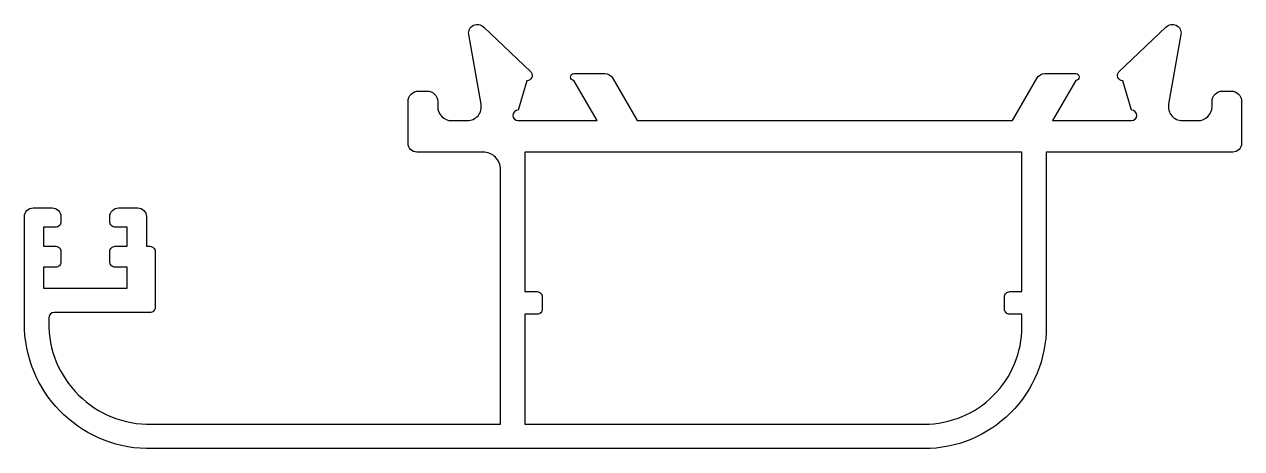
# Model space of a CAD drawing. Extents: x 445.8 to 515.6, y 209.1 to 233.4.
import ezdxf

# ---------------------------------------------------------------- set-up
doc = ezdxf.new("R2010")
doc.units = 0
doc.layers.get('0').update_dxf_attribs({"linetype": 'CONTINUOUS'})

msp = doc.modelspace()

# ---------------------------------------------------------------- linework, layer by layer
at = {"color": 0}
for points in [[(451.73, 221.769), (451.03, 221.769, -0.414214), (450.73, 222.069), (450.73, 222.369, -0.414214), (451.23, 222.869), (452.33, 222.869, -0.414214), (452.83, 222.369), (452.83, 220.669), (453.03, 220.669, -0.414214), (453.33, 220.369), (453.33, 217.169, -0.414214), (453.03, 216.869), (447.539, 216.869, 0.396677), (447.24, 216.587, 0.423134), (452.83, 210.469), (473.13, 210.469), (473.13, 225.069, 0.414214), (472.13, 226.069), (468.33, 226.069, -0.414214), (467.83, 226.569), (467.83, 228.969, -0.414214), (468.43, 229.569), (468.93, 229.569, -0.414214), (469.53, 228.969), (469.53, 228.669, 0.414214), (470.33, 227.869), (471.23, 227.869, 0.466308), (472.018, 228.808), (471.313, 232.803, -0.745119), (472.17, 233.232), (474.867, 230.664, -0.660423), (474.645, 230.159), (474.139, 228.469, 1), (474.139, 227.869), (478.672, 227.869), (477.344, 230.169, -1), (477.344, 230.569), (479.122, 230.569, -0.267949), (479.555, 230.319), (480.97, 227.869), (502.49, 227.869), (503.904, 230.319, -0.267949), (504.337, 230.569), (506.115, 230.569, -1), (506.115, 230.169), (504.787, 227.869), (509.32, 227.869, 1), (509.32, 228.469), (508.814, 230.159, -0.660423), (508.593, 230.664), (511.29, 233.232, -0.745119), (512.146, 232.803), (511.442, 228.808, 0.466308), (512.23, 227.869), (513.13, 227.869, 0.414214), (513.93, 228.669), (513.93, 228.969, -0.414214), (514.53, 229.569), (515.03, 229.569, -0.414214), (515.63, 228.969), (515.63, 226.569, -0.414214), (515.13, 226.069), (504.43, 226.069), (504.43, 216.069, -0.414214), (497.43, 209.069), (452.83, 209.069, -0.408339), (445.83, 216.269), (445.83, 222.369, -0.414214), (446.33, 222.869), (447.43, 222.869, -0.414214), (447.93, 222.369), (447.93, 222.069, -0.414214), (447.63, 221.769), (446.93, 221.769), (446.93, 220.669), (447.63, 220.669, -0.414214), (447.93, 220.369), (447.93, 219.769, -0.414214), (447.63, 219.469), (446.93, 219.469), (446.93, 218.269), (451.73, 218.269), (451.73, 219.469), (451.03, 219.469, -0.414214), (450.73, 219.769), (450.73, 220.369, -0.414214), (451.03, 220.669), (451.73, 220.669)], [(503.03, 216.769), (502.33, 216.769, -0.414214), (502.03, 217.069), (502.03, 217.769, -0.414214), (502.33, 218.069), (503.03, 218.069), (503.03, 226.069), (474.53, 226.069), (474.53, 218.069), (475.23, 218.069, -0.414214), (475.53, 217.769), (475.53, 217.069, -0.414214), (475.23, 216.769), (474.53, 216.769), (474.53, 210.469), (497.43, 210.469, 0.414214), (503.03, 216.069)]]:
    msp.add_lwpolyline(points, format="xyb", close=True, dxfattribs=at)

doc.saveas('drawing.dxf')
